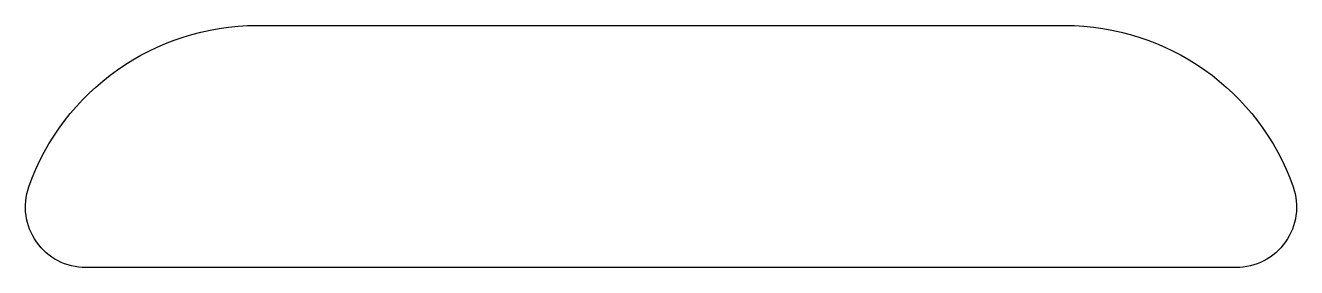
# Model space of a CAD drawing. Extents: x 1517.2 to 1538.2, y 217.1 to 221.1.
import ezdxf

# ---------------------------------------------------------------- set-up
doc = ezdxf.new("R2010")
doc.units = 0
doc.header["$LTSCALE"] = 15
doc.layers.get('0').update_dxf_attribs({"linetype": 'CONTINUOUS'})

msp = doc.modelspace()

# ---------------------------------------------------------------- linework, layer by layer
at = {"ltscale": 0.05}
msp.add_lwpolyline([(1537.204, 217.062), (1518.204, 217.062, -0.517638), (1517.262, 218.396, -0.317837), (1521.033, 221.062), (1534.376, 221.062, -0.317837), (1538.147, 218.396, -0.517638)], format="xyb", close=True, dxfattribs=at)

doc.saveas('drawing.dxf')
